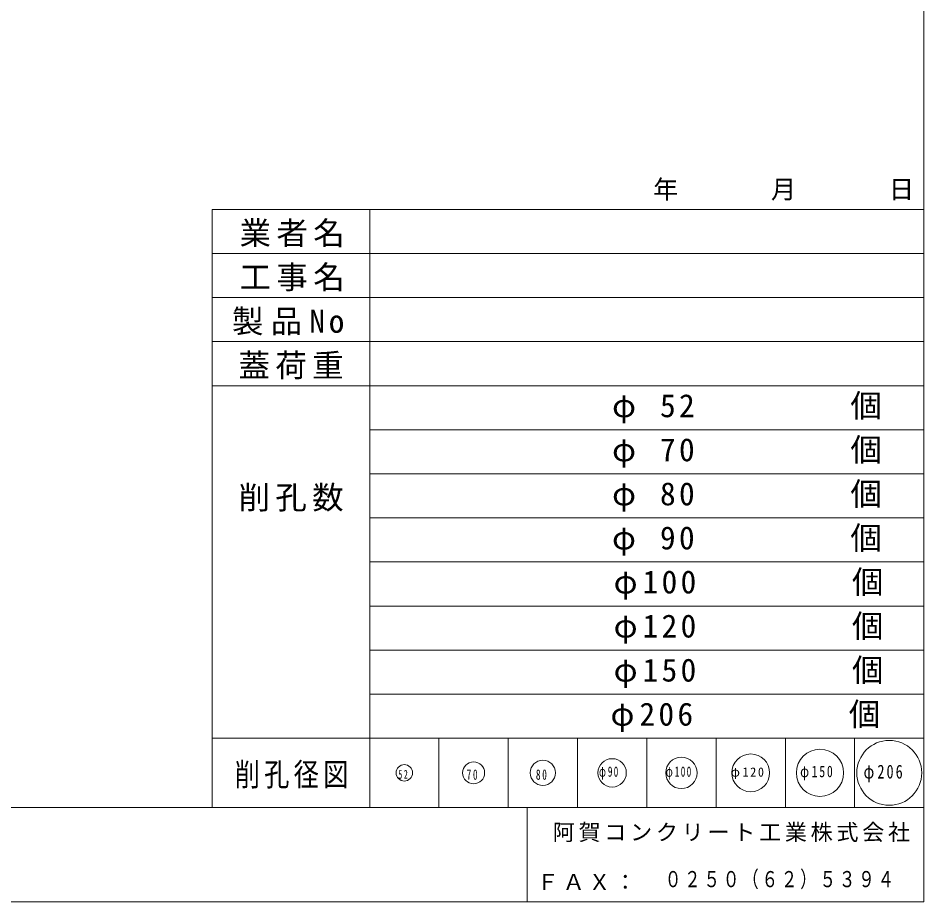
# Model space of a CAD drawing. Units: millimetres, scale not verified. Extents: x -4060 to 4060, y -2828 to 2828.
# Drawn here: x 1184 to 4060, y -2828 to -20 of the extents above; entities that cross this region are included whole.
import ezdxf

# ---------------------------------------------------------------- set-up
doc = ezdxf.new("R2010")
doc.units = ezdxf.units.MM
doc.header["$LTSCALE"] = 7
doc.layers.add('0-5_TXT', color=7, linetype='Continuous', lineweight=18)
doc.layers.add('0-7_LAYER', color=7, linetype='Continuous', lineweight=18)
doc.styles.add('ＭＳ ゴシック', font='')
doc.styles.get('ＭＳ ゴシック').set_extended_font_data('MS Gothic')

msp = doc.modelspace()

# ---------------------------------------------------------------- linework, layer by layer
at = {"layer": '0-5_TXT'}
for p, q in [((2300.099, -2307.5), (2300.099, -627.5)), ((1800.099, -767.5), (4060.099, -767.5)), ((1800.099, -907.5), (4060.099, -907.5)), ((4060.099, -907.5), (4060.099, -2527.5)), ((1800.099, -1047.5), (4060.099, -1047.5)), ((4060.099, -1187.5), (1800.099, -1187.5)), ((2560.099, -1187.5), (3560.099, -1187.5)), ((4060.099, -1327.5), (2300.099, -1327.5)), ((2560.099, -1327.5), (3560.099, -1327.5)), ((1800.099, -1467.5), (1800.099, -1607.5)), ((4060.099, -1467.5), (2300.099, -1467.5)), ((4060.099, -1467.5), (2300.099, -1467.5)), ((2560.099, -1467.5), (3560.099, -1467.5)), ((2560.099, -1467.5), (3560.099, -1467.5)), ((1800.099, -1607.5), (1800.099, -1747.5)), ((4060.099, -1607.5), (2300.099, -1607.5)), ((2560.099, -1607.5), (3560.099, -1607.5)), ((1800.099, -1747.5), (1800.099, -1887.5)), ((4060.099, -1747.5), (2300.099, -1747.5)), ((2560.099, -1747.5), (3560.099, -1747.5)), ((1800.099, -1887.5), (1800.099, -2027.5)), ((2300.099, -1887.5), (3560.099, -1887.5)), ((4060.099, -1887.5), (2560.099, -1887.5)), ((1800.099, -2027.5), (1800.099, -2167.5)), ((3560.099, -2027.5), (2300.099, -2027.5)), ((2560.099, -2027.5), (4060.099, -2027.5)), ((1800.099, -2307.5), (1800.099, -2527.5)), ((2030.099, -2307.5), (1850.099, -2307.5)), ((2210.099, -2307.5), (2030.099, -2307.5)), ((2300.099, -2307.5), (2300.099, -2487.5)), ((1800.099, -2527.5), (2300.099, -2527.5))]:
    msp.add_line(p, q, dxfattribs=at)
for points in [[(4060.099, -627.5), (1800.099, -627.5), (1800.099, -767.5)], [(3560.099, -767.5), (1800.099, -767.5), (1800.099, -907.5)], [(3560.099, -907.5), (1800.099, -907.5), (1800.099, -1047.5)], [(3560.099, -1047.5), (1800.099, -1047.5), (1800.099, -1467.5)], [(1800.099, -2167.5), (1800.099, -2307.5), (3560.099, -2307.5)], [(3560.099, -2167.5), (2300.099, -2167.5), (4060.099, -2167.5)], [(2300.099, -2487.5), (2300.099, -2307.5), (2120.099, -2307.5)]]:
    msp.add_lwpolyline(points, dxfattribs=at)
for points in [[(2300.099, -2527.5), (2520.099, -2527.5), (2520.099, -2307.5), (2300.099, -2307.5)], [(2520.099, -2527.5), (2740.099, -2527.5), (2740.099, -2307.5), (2520.099, -2307.5)], [(2740.099, -2527.5), (2960.099, -2527.5), (2960.099, -2307.5), (2740.099, -2307.5)], [(2960.099, -2527.5), (3180.099, -2527.5), (3180.099, -2307.5), (2960.099, -2307.5)], [(3180.099, -2527.5), (3400.099, -2527.5), (3400.099, -2307.5), (3180.099, -2307.5)], [(3400.099, -2527.5), (3620.099, -2527.5), (3620.099, -2307.5), (3400.099, -2307.5)], [(3620.099, -2527.5), (3840.099, -2527.5), (3840.099, -2307.5), (3620.099, -2307.5)], [(3840.099, -2527.5), (4060.099, -2527.5), (4060.099, -2307.5), (3840.099, -2307.5)]]:
    msp.add_lwpolyline(points, close=True, dxfattribs=at)
for centre, radius in [((3950.099, -2417.5), 103), ((3510.099, -2417.5), 60), ((3730.099, -2417.5), 75), ((2630.099, -2417.5), 35), ((2850.099, -2417.5), 40), ((3070.099, -2417.5), 45), ((3290.099, -2417.5), 50), ((2410.099, -2417.5), 26)]:
    msp.add_circle(centre, radius, dxfattribs=at)
at = {"layer": '0-7_LAYER'}
for p, q in [((-4059.901, -2527.5), (4060.099, -2527.5)), ((2800.099, -2527.5), (2800.099, -2827.5))]:
    msp.add_line(p, q, dxfattribs=at)
for points in [[(-4059.901, -2827.5), (-4059.901, 2827.5), (4060.099, 2827.5), (4060.099, -2827.5)], [(4060.099, -2827.5), (-4059.901, -2827.5), (-4059.901, 2827.5), (4060.099, 2827.5)]]:
    msp.add_lwpolyline(points, close=True, dxfattribs=at)

# ---------------------------------------------------------------- texts
at = {"layer": '0-5_TXT', "attachment_point": 7, "style": 'ＭＳ ゴシック'}
for s, insert, char_height in [('\\T1.17;年\u3000\u3000\u3000月\u3000\u3000\u3000日', (3200.149, -599.247), 58.65), ('\\T1.17;業者名', (1886.766, -747.5), 73.31), ('\\T1.17;工事名', (1886.766, -887.5), 73.31), ('\\T1.23;製品No', (1862.599, -1027.5), 73.31), ('\\T1.17;蓋荷重', (1883.433, -1167.5), 73.31), ('\\T1.21;φ\\~52\u3000\u3000\u3000\u3000個', (3069.963, -1307.51), 73.31), ('\\T1.21;φ\\~70\u3000\u3000\u3000\u3000個', (3069.963, -1447.5), 73.31), ('\\T1.17;削孔数', (1883.433, -1587.5), 73.31), ('\\T1.21;φ\\~80\u3000\u3000\u3000\u3000個', (3069.963, -1587.5), 73.31), ('\\T1.21;φ\\~90\u3000\u3000\u3000\u3000個', (3069.788, -1727.524), 73.31), ('\\T1.21;φ100\u3000\u3000\u3000\u3000個', (3074.963, -1867.5), 73.31), ('\\T1.21;φ120\u3000\u3000\u3000\u3000個', (3074.963, -2007.51), 73.31), ('\\T1.21;φ150\u3000\u3000\u3000\u3000個', (3074.963, -2147.5), 73.31), ('\\T1.21;φ206\u3000\u3000\u3000\u3000個', (3064.963, -2287.51), 73.31), ('\\T1.17;\\W0.8;削孔径図', (1871.433, -2467.5), 73.31), ('\\T1.37;\\W0.65;52', (2390.68, -2436.667), 27.86), ('\\T1.37;\\W0.65;70', (2608.037, -2440), 32.99), ('\\T1.37;\\W0.65;80', (2828.037, -2440), 32.99), ('\\T1.27;\\W0.65;φ90', (3028.294, -2438.895), 32.99), ('\\T1.29;\\W0.65;φ100', (3240.474, -2438.884), 32.99), ('\\T1.29;\\W0.95;φ120', (3447.083, -2437.504), 29.33), ('\\T1.29;\\W0.75;φ150', (3667.083, -2441.26), 36.66), ('\\T1.29;\\W0.75;φ206', (3868.509, -2447.506), 43.99)]:
    msp.add_mtext(s, dxfattribs=dict(at, insert=insert, char_height=char_height))
at = {"layer": '0-7_LAYER', "char_height": 51.32, "attachment_point": 7, "style": 'ＭＳ ゴシック'}
for s, insert in [('\\T1.17;阿賀コンクリート工業株式会社', (2881.433, -2637.5)), ('\\T1.17;\\W0.75;０２５０（６２）５３９４', (3237.349, -2787.5)), ('\\T1.17;ＦＡＸ：', (2831.099, -2789.833))]:
    msp.add_mtext(s, dxfattribs=dict(at, insert=insert))

doc.saveas('drawing.dxf')
